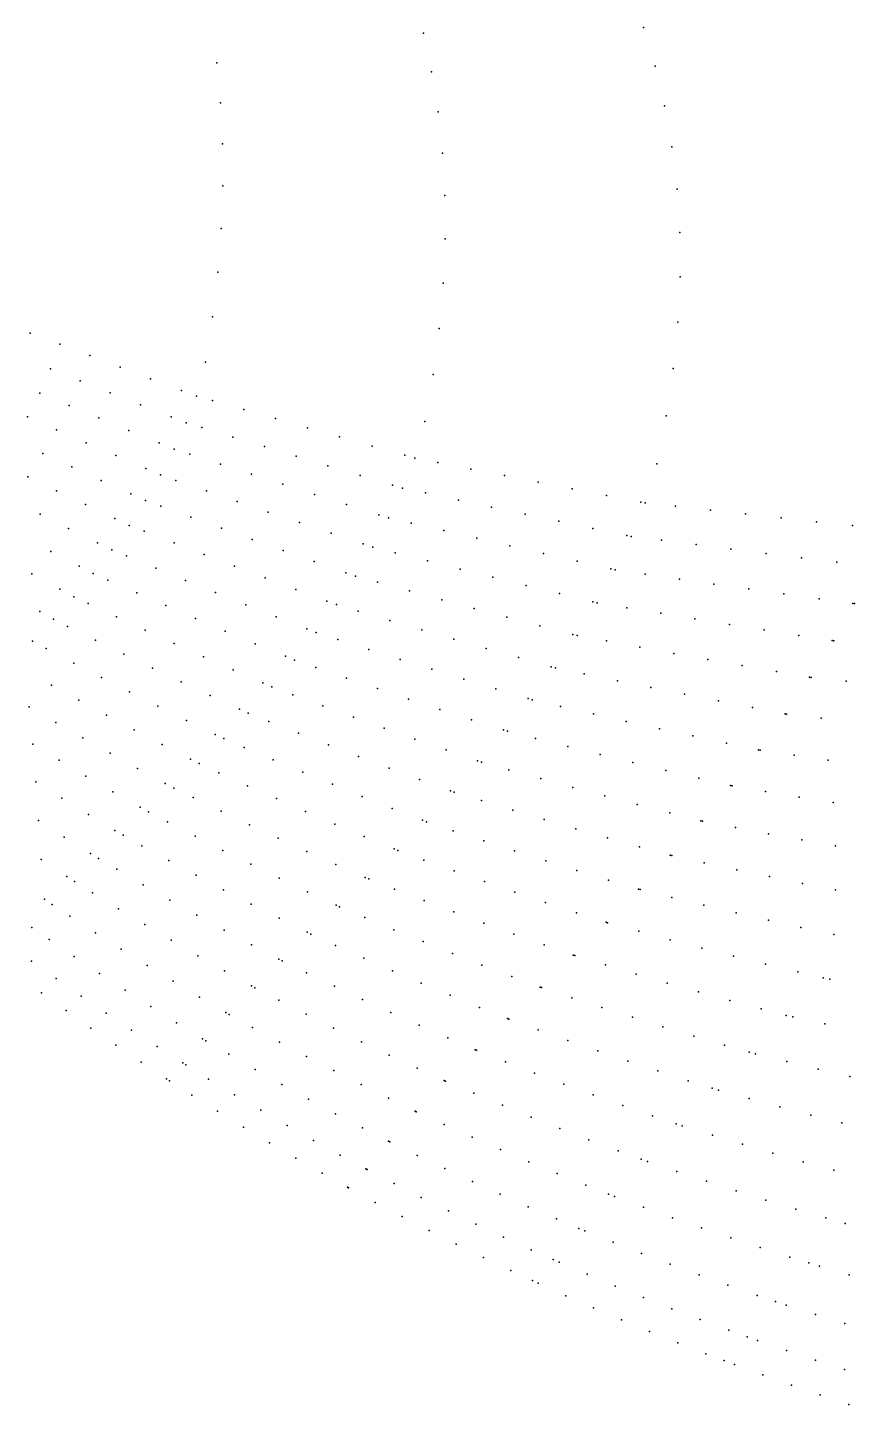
# Model space of a CAD drawing. Extents: x 0 to 4.6, y -1.66 to 1.66.
# Drawn here: x 0.676 to 1.15, y -1.579 to -0.79 of the extents above; entities that cross this region are included whole.
import ezdxf

# ---------------------------------------------------------------- set-up
doc = ezdxf.new("R2010")
doc.units = 0
doc.layers.get('0').update_dxf_attribs({"linetype": 'CONTINUOUS'})

msp = doc.modelspace()

# ---------------------------------------------------------------- linework, layer by layer
at = {"color": 2}
for p in [(0.90317, -0.79312, 22.556), (1.0294, -0.78996, 23.256), (0.78469, -0.81026, 21.156), (1.03599, -0.81204, 22.556), (0.9079, -0.81538, 21.856), (0.78687, -0.83308, 20.456), (1.04141, -0.83484, 21.856), (0.91155, -0.83832, 21.156), (0.78806, -0.85652, 19.756), (1.0456, -0.85833, 21.156), (0.91409, -0.86193, 20.456), (0.78822, -0.88056, 19.056), (1.04851, -0.8825, 20.456), (0.91546, -0.88618, 19.756), (0.78728, -0.9051, 18.356), (0.91565, -0.91105, 19.056), (1.05009, -0.90733, 19.756), (0.78529, -0.93015, 17.656), (0.91456, -0.93644, 18.356), (1.0503, -0.9328, 19.056), (0.78227, -0.95569, 16.956), (1.04905, -0.95879, 18.356), (0.67789, -0.96495, 15.556), (0.91225, -0.96236, 17.656), (0.69486, -0.97141, 15.556), (0.71201, -0.97793, 15.556), (0.68948, -0.98553, 14.856), (0.72932, -0.9845, 15.556), (0.77822, -0.98168, 16.256), (1.0464, -0.98533, 17.656), (0.70649, -0.99232, 14.856), (0.7468, -0.99113, 15.556), (0.90873, -0.98879, 16.956), (0.68327, -0.99943, 14.156), (0.72367, -0.99916, 14.856), (0.76445, -0.99781, 15.556), (0.77319, -1.00112, 15.556), (0.70013, -1.00649, 14.156), (0.74102, -1.00604, 14.856), (0.78226, -1.00371, 15.556), (0.80024, -1.00883, 15.556), (0.67629, -1.01306, 13.456), (0.71716, -1.01359, 14.156), (0.75853, -1.01297, 14.856), (0.7672, -1.01639, 14.856), (0.81837, -1.01399, 15.556), (0.90404, -1.01568, 16.256), (1.04237, -1.01239, 16.956), (0.69297, -1.0204, 13.456), (0.73435, -1.02073, 14.156), (0.7762, -1.01914, 14.856), (0.79404, -1.02455, 14.856), (0.83666, -1.01918, 15.556), (0.85511, -1.02442, 15.556), (0.70982, -1.02778, 13.456), (0.7517, -1.02792, 14.156), (0.76029, -1.03146, 14.156), (0.81203, -1.03, 14.856), (0.87371, -1.02969, 15.556), (0.68506, -1.03405, 12.756), (0.72684, -1.03519, 13.456), (0.76921, -1.03436, 14.156), (0.78689, -1.04008, 14.156), (0.83018, -1.03548, 14.856), (0.84848, -1.04099, 14.856), (0.89246, -1.035, 15.556), (0.89819, -1.03662, 15.556), (0.91136, -1.0392, 15.556), (1.03698, -1.03992, 16.256), (0.67646, -1.0474, 12.056), (0.70172, -1.0417, 12.756), (0.74401, -1.04262, 13.456), (0.75252, -1.04629, 13.456), (0.80472, -1.04583, 14.156), (0.86694, -1.04653, 14.856), (0.93041, -1.04292, 15.556), (0.9496, -1.04666, 15.556), (0.69291, -1.05533, 12.056), (0.71854, -1.04938, 12.756), (0.76135, -1.04935, 13.456), (0.77884, -1.05539, 13.456), (0.8227, -1.0516, 14.156), (0.88554, -1.05209, 14.856), (0.89123, -1.05379, 14.856), (0.9043, -1.05659, 14.856), (0.96894, -1.05042, 15.556), (0.98842, -1.05421, 15.556), (0.70952, -1.06327, 12.056), (0.73552, -1.05707, 12.756), (0.74393, -1.06085, 12.756), (0.75266, -1.06409, 12.756), (0.79649, -1.06144, 13.456), (0.84084, -1.05738, 14.156), (0.85913, -1.0632, 14.156), (0.9232, -1.06062, 14.856), (0.94224, -1.06466, 14.856), (1.00804, -1.05802, 15.556), (1.02779, -1.06184, 15.556), (1.03027, -1.06232, 15.556), (1.04768, -1.06423, 15.556), (0.68345, -1.06864, 11.356), (0.72629, -1.07123, 12.056), (0.76995, -1.07044, 12.756), (0.81429, -1.0675, 13.456), (0.87757, -1.06903, 14.156), (0.88321, -1.0708, 14.156), (0.96143, -1.06872, 14.856), (1.06771, -1.06642, 15.556), (1.08786, -1.06862, 15.556), (1.10814, -1.07083, 15.556), (0.69984, -1.07685, 11.356), (0.73459, -1.07513, 12.056), (0.74321, -1.07854, 12.056), (0.7874, -1.0768, 12.756), (0.83224, -1.07358, 13.456), (0.85035, -1.07967, 13.456), (0.89616, -1.07383, 14.156), (0.91489, -1.07817, 14.156), (0.98076, -1.07279, 14.856), (1.00023, -1.07688, 14.856), (1.12855, -1.07304, 15.556), (1.14908, -1.07527, 15.556), (0.71637, -1.08507, 11.356), (0.76029, -1.08521, 12.056), (0.805, -1.08316, 12.756), (0.8686, -1.08577, 13.456), (0.87418, -1.08762, 13.456), (0.93376, -1.08253, 14.156), (0.95278, -1.08689, 14.156), (1.01983, -1.08098, 14.856), (1.02229, -1.08149, 14.856), (1.03957, -1.08369, 14.856), (1.05943, -1.0862, 14.856), (0.68955, -1.0901, 10.656), (0.72456, -1.0891, 11.356), (0.73306, -1.09268, 11.356), (0.77751, -1.09189, 12.056), (0.82275, -1.08953, 12.756), (0.84064, -1.0959, 12.756), (0.88699, -1.09088, 13.456), (0.90553, -1.09556, 13.456), (0.97193, -1.09126, 14.156), (0.99122, -1.09563, 14.156), (1.07943, -1.08872, 14.856), (1.09955, -1.09124, 14.856), (1.1198, -1.09375, 14.856), (1.14018, -1.09627, 14.856), (0.67875, -1.10299, 9.956), (0.70585, -1.09858, 10.656), (0.71392, -1.10273, 10.656), (0.74991, -1.09968, 11.356), (0.79489, -1.09856, 12.056), (0.85869, -1.10228, 12.756), (0.8642, -1.10421, 12.756), (0.92422, -1.10023, 13.456), (1.01065, -1.10001, 14.156), (1.01309, -1.10056, 14.156), (1.03021, -1.10306, 14.156), (0.69479, -1.11173, 9.956), (0.7223, -1.10648, 10.656), (0.7669, -1.10667, 11.356), (0.81242, -1.10522, 12.056), (0.83009, -1.11188, 12.056), (0.87687, -1.10771, 12.756), (0.94304, -1.1049, 13.456), (0.96199, -1.10958, 13.456), (1.0499, -1.10591, 14.156), (1.06971, -1.10875, 14.156), (1.08966, -1.11159, 14.156), (0.70273, -1.11601, 9.956), (0.71098, -1.11993, 9.956), (0.73889, -1.11381, 10.656), (0.78404, -1.11365, 11.356), (0.8479, -1.11854, 12.056), (0.8952, -1.11273, 12.756), (0.91367, -1.11773, 12.756), (0.98109, -1.11425, 13.456), (1.00031, -1.11891, 13.456), (1.00273, -1.11949, 13.456), (1.10972, -1.11442, 14.156), (1.12991, -1.11725, 14.156), (1.14927, -1.11993, 14.156), (1.15022, -1.11999, 14.156), (0.68328, -1.12451, 9.256), (0.72731, -1.1276, 9.956), (0.75563, -1.12113, 10.656), (0.80133, -1.12062, 11.356), (0.81876, -1.12757, 11.356), (0.85335, -1.12055, 12.056), (0.86586, -1.12429, 12.056), (0.93227, -1.12272, 12.756), (0.95102, -1.1277, 12.756), (1.01967, -1.1223, 13.456), (1.03916, -1.1255, 13.456), (0.69109, -1.12891, 9.256), (0.6992, -1.13301, 9.256), (0.74379, -1.13523, 9.956), (0.77252, -1.12842, 10.656), (0.78955, -1.13569, 10.656), (0.83633, -1.1345, 11.356), (0.88396, -1.12965, 12.056), (0.9022, -1.13499, 12.056), (0.96989, -1.13267, 12.756), (1.05877, -1.12869, 13.456), (1.07851, -1.13185, 13.456), (1.09838, -1.13501, 13.456), (0.67907, -1.14144, 8.556), (0.71526, -1.141, 9.256), (0.76042, -1.14283, 9.956), (0.80673, -1.14293, 10.656), (0.8417, -1.1366, 11.356), (0.85404, -1.14059, 11.356), (0.92057, -1.1403, 12.056), (0.9889, -1.13763, 12.756), (0.99129, -1.13825, 12.756), (1.00804, -1.14138, 12.756), (1.11836, -1.13815, 13.456), (1.13752, -1.14113, 13.456), (1.13846, -1.1412, 13.456), (0.68704, -1.1457, 8.556), (0.73147, -1.14896, 9.256), (0.77718, -1.1504, 9.956), (0.82404, -1.15015, 10.656), (0.87189, -1.14629, 11.356), (0.93908, -1.1456, 12.056), (0.95771, -1.15088, 12.056), (1.0273, -1.14494, 12.756), (1.04669, -1.14847, 12.756), (0.70282, -1.15403, 8.556), (0.74782, -1.15688, 9.256), (0.79409, -1.15794, 9.956), (0.82933, -1.15233, 10.656), (0.84149, -1.15657, 10.656), (0.88988, -1.15197, 11.356), (0.908, -1.15762, 11.356), (0.97648, -1.15614, 12.056), (0.97884, -1.15679, 12.056), (1.06621, -1.15198, 12.756), (1.08584, -1.15546, 12.756), (1.1056, -1.15893, 12.756), (0.6901, -1.1667, 7.856), (0.71875, -1.16231, 8.556), (0.7643, -1.16475, 9.256), (0.81113, -1.16544, 9.956), (0.85908, -1.16262, 10.656), (0.92626, -1.16324, 11.356), (0.99538, -1.16025, 12.056), (1.0144, -1.16417, 12.056), (1.12454, -1.1622, 12.756), (1.12547, -1.1623, 12.756), (1.14545, -1.16433, 12.756), (0.73481, -1.17054, 8.556), (0.78093, -1.17258, 9.256), (0.81634, -1.1677, 9.956), (0.82831, -1.1722, 9.956), (0.87681, -1.16864, 10.656), (0.89466, -1.17462, 10.656), (0.94464, -1.16883, 11.356), (0.96315, -1.17439, 11.356), (0.96548, -1.17508, 11.356), (1.03355, -1.16806, 12.056), (1.05282, -1.17191, 12.056), (0.67719, -1.17917, 7.156), (0.70573, -1.1753, 7.856), (0.75101, -1.17872, 8.556), (0.79769, -1.18036, 9.256), (0.80281, -1.18271, 9.256), (0.84562, -1.17861, 9.956), (0.91265, -1.18056, 10.656), (0.98179, -1.17887, 11.356), (1.00056, -1.18316, 11.356), (1.07221, -1.17574, 12.056), (1.09171, -1.17953, 12.056), (1.11042, -1.18312, 12.056), (0.69254, -1.18809, 7.156), (0.72151, -1.18384, 7.856), (0.76735, -1.18684, 8.556), (0.81458, -1.18746, 9.256), (0.86307, -1.18497, 9.956), (0.93076, -1.18647, 10.656), (1.01944, -1.18741, 11.356), (1.11134, -1.18323, 12.056), (1.13107, -1.18566, 12.056), (0.70801, -1.19693, 7.156), (0.73741, -1.19231, 7.856), (0.78382, -1.1949, 8.556), (0.78885, -1.19733, 8.556), (0.83161, -1.19422, 9.256), (0.88065, -1.19129, 9.956), (0.89835, -1.19756, 9.956), (0.949, -1.19234, 10.656), (0.95129, -1.19306, 10.656), (0.96737, -1.19719, 10.656), (1.03845, -1.19162, 11.356), (1.05757, -1.19579, 11.356), (0.67928, -1.20053, 6.456), (0.72362, -1.20571, 7.156), (0.75345, -1.20072, 7.856), (0.80042, -1.20233, 8.556), (0.84877, -1.20093, 9.256), (0.91618, -1.20378, 9.956), (0.98586, -1.20185, 10.656), (1.00446, -1.20647, 10.656), (1.07681, -1.19992, 11.356), (1.09526, -1.20382, 11.356), (1.09616, -1.20395, 11.356), (1.11563, -1.20679, 11.356), (0.69446, -1.20968, 6.456), (0.73936, -1.21441, 7.156), (0.76962, -1.20907, 7.856), (0.77457, -1.21158, 7.856), (0.81715, -1.20945, 8.556), (0.86605, -1.20758, 9.256), (0.88346, -1.21418, 9.256), (0.93413, -1.20995, 9.956), (0.93639, -1.21072, 9.956), (1.02319, -1.21104, 10.656), (1.13521, -1.20958, 11.356), (0.68099, -1.22214, 5.756), (0.70977, -1.21875, 6.456), (0.78592, -1.21683, 7.856), (0.83401, -1.2165, 8.556), (0.901, -1.22072, 9.256), (0.95221, -1.21518, 9.956), (0.97041, -1.22023, 9.956), (1.04203, -1.21556, 10.656), (1.06099, -1.22003, 10.656), (0.72521, -1.22773, 6.456), (0.75523, -1.22303, 7.156), (0.76008, -1.22562, 7.156), (0.80235, -1.2243, 7.856), (0.85099, -1.22349, 8.556), (0.8681, -1.23042, 8.556), (0.91865, -1.2272, 9.256), (0.92087, -1.228, 9.256), (0.98873, -1.22522, 9.956), (1.00716, -1.23015, 9.956), (1.07917, -1.22425, 10.656), (1.08006, -1.2244, 10.656), (1.09924, -1.22765, 10.656), (0.696, -1.2315, 5.756), (0.74077, -1.23664, 6.456), (0.77123, -1.23113, 7.156), (0.8189, -1.2317, 7.856), (0.88533, -1.23727, 8.556), (0.93643, -1.23281, 9.256), (0.95433, -1.23824, 9.256), (1.02571, -1.23502, 9.956), (1.11853, -1.23085, 10.656), (1.13792, -1.23398, 10.656), (0.6825, -1.24413, 5.056), (0.71114, -1.24076, 5.756), (0.74553, -1.23931, 6.456), (0.75646, -1.24507, 6.456), (0.78735, -1.23895, 7.156), (0.83558, -1.23902, 7.856), (0.85238, -1.24627, 7.856), (0.90268, -1.24406, 8.556), (0.90486, -1.2449, 8.556), (0.97234, -1.2436, 9.256), (1.04437, -1.23984, 9.956), (1.06226, -1.24437, 9.956), (1.06314, -1.24455, 9.956), (0.69734, -1.25368, 5.056), (0.7264, -1.24993, 5.756), (0.73107, -1.25269, 5.756), (0.77227, -1.25324, 6.456), (0.80359, -1.2467, 7.156), (0.8693, -1.25345, 7.856), (0.92015, -1.25005, 8.556), (0.99047, -1.2489, 9.256), (1.00871, -1.25413, 9.256), (1.08202, -1.24821, 9.956), (1.101, -1.25181, 9.956), (0.74179, -1.25869, 5.756), (0.78821, -1.26132, 6.456), (0.81995, -1.25435, 7.156), (0.83644, -1.26193, 7.156), (0.88633, -1.26054, 7.856), (0.88847, -1.26142, 7.856), (0.93773, -1.25586, 8.556), (0.95543, -1.2616, 8.556), (1.02706, -1.25929, 9.256), (1.12009, -1.25535, 9.956), (1.13928, -1.25882, 9.956), (0.68406, -1.26655, 4.356), (0.71231, -1.26311, 5.056), (0.71688, -1.26594, 5.056), (0.75729, -1.2672, 5.756), (0.80426, -1.26931, 6.456), (0.85304, -1.26941, 7.156), (0.90349, -1.26691, 7.856), (0.97324, -1.26726, 8.556), (1.04466, -1.26414, 9.256), (1.04552, -1.26434, 9.256), (1.06409, -1.26842, 9.256), (0.69874, -1.27625, 4.356), (0.7274, -1.27219, 5.056), (0.77292, -1.27562, 5.756), (0.82043, -1.2772, 6.456), (0.86976, -1.27682, 7.156), (0.87186, -1.27773, 7.156), (0.92075, -1.2731, 7.856), (0.99117, -1.27284, 8.556), (1.08276, -1.27244, 9.256), (1.10153, -1.27637, 9.256), (0.70323, -1.27916, 4.356), (0.71354, -1.28564, 4.356), (0.7426, -1.28104, 5.056), (0.78865, -1.28393, 5.756), (0.83671, -1.285, 6.456), (0.88659, -1.28356, 7.156), (0.93813, -1.27921, 7.856), (0.95562, -1.28523, 7.856), (1.0092, -1.27835, 8.556), (1.02649, -1.28353, 8.556), (1.02734, -1.28374, 8.556), (1.1204, -1.28024, 9.256), (1.13938, -1.28402, 9.256), (0.68598, -1.28936, 3.656), (0.69039, -1.29235, 3.656), (0.75792, -1.28979, 5.056), (0.80451, -1.29214, 5.756), (0.85311, -1.29271, 6.456), (0.90353, -1.29014, 7.156), (0.97322, -1.29117, 7.856), (1.04558, -1.28825, 8.556), (1.06393, -1.29268, 8.556), (0.70051, -1.29906, 3.656), (0.72846, -1.29482, 4.356), (0.77336, -1.29842, 5.056), (0.82048, -1.30025, 5.756), (0.85517, -1.29365, 6.456), (0.86962, -1.29983, 6.456), (0.92059, -1.29662, 7.156), (0.99093, -1.29703, 7.856), (1.08237, -1.29702, 8.556), (1.10092, -1.30128, 8.556), (0.67873, -1.30545, 2.956), (0.71515, -1.30857, 3.656), (0.74349, -1.30389, 4.356), (0.7889, -1.30695, 5.056), (0.83656, -1.30825, 5.756), (0.83858, -1.30924, 5.756), (0.88624, -1.30678, 6.456), (0.93775, -1.303, 7.156), (0.95502, -1.3093, 7.156), (1.00791, -1.30253, 7.856), (1.00874, -1.30276, 7.856), (1.02665, -1.30769, 7.856), (1.11956, -1.30545, 8.556), (0.68868, -1.31238, 2.956), (0.75863, -1.31284, 4.356), (0.80456, -1.31536, 5.056), (0.85275, -1.31574, 5.756), (0.90296, -1.31363, 6.456), (0.9724, -1.3155, 7.156), (1.04466, -1.31253, 7.856), (1.06278, -1.31727, 7.856), (1.1383, -1.30954, 8.556), (0.67855, -1.32472, 2.256), (0.70307, -1.3222, 2.956), (0.72991, -1.31795, 3.656), (0.77388, -1.32167, 4.356), (0.82033, -1.32365, 5.056), (0.82231, -1.32467, 5.056), (0.86904, -1.32306, 5.756), (0.9198, -1.32037, 6.456), (0.98906, -1.32132, 7.156), (0.98987, -1.32157, 7.156), (1.08098, -1.32193, 7.856), (0.71758, -1.33188, 2.956), (0.74477, -1.32721, 3.656), (0.78924, -1.33038, 4.356), (0.8362, -1.33151, 5.056), (0.88545, -1.33028, 5.756), (0.93674, -1.32702, 6.456), (1.00745, -1.32692, 7.156), (1.02513, -1.33217, 7.156), (1.09929, -1.32649, 7.856), (1.11769, -1.33095, 7.856), (0.69273, -1.33482, 2.256), (0.75974, -1.33633, 3.656), (0.80471, -1.33896, 4.356), (0.80665, -1.34002, 4.356), (0.85218, -1.3392, 5.056), (0.90195, -1.33738, 5.756), (0.95378, -1.33356, 6.456), (0.97012, -1.33969, 6.456), (0.97092, -1.33997, 6.456), (1.0429, -1.33732, 7.156), (1.13228, -1.33441, 7.856), (1.13617, -1.33517, 7.856), (0.68428, -1.34297), (0.68428, -1.34297, 0.375), (0.68428, -1.34297, 0.75), (0.68428, -1.34297, 1.125), (0.68428, -1.34297, 1.5), (0.70702, -1.34477, 2.256), (0.73219, -1.34143, 2.956), (0.77482, -1.34533, 3.656), (0.82028, -1.34717, 4.356), (0.86827, -1.34677, 5.056), (0.91856, -1.34437, 5.756), (0.98816, -1.34574, 6.456), (1.06077, -1.34237, 7.156), (1.07873, -1.34732, 7.156), (0.69839, -1.35311), (0.69839, -1.35311, 0.375), (0.69839, -1.35311, 0.75), (0.69839, -1.35311, 1.125), (0.69839, -1.35311, 1.5), (0.72142, -1.35458, 2.256), (0.74691, -1.35084, 2.956), (0.79001, -1.35419, 3.656), (0.79192, -1.35528, 3.656), (0.83596, -1.35522, 4.356), (0.88446, -1.35422, 5.056), (0.93528, -1.35125, 5.756), (1.0055, -1.3514, 6.456), (1.09679, -1.35217, 7.156), (1.11111, -1.35591, 7.156), (0.71262, -1.36311), (0.71262, -1.36311, 0.375), (0.71262, -1.36311, 0.75), (0.71262, -1.36311, 1.125), (0.71262, -1.36311, 1.5), (0.73592, -1.36424, 2.256), (0.76173, -1.36011, 2.956), (0.8053, -1.36275, 3.656), (0.85173, -1.36314, 4.356), (0.90074, -1.36155, 5.056), (0.9513, -1.3577, 5.756), (0.95209, -1.35799, 5.756), (0.96899, -1.36417, 5.756), (1.02294, -1.35695, 6.456), (1.04046, -1.36239, 6.456), (1.11493, -1.35677, 7.156), (1.13316, -1.36075, 7.156), (0.77666, -1.36924, 2.956), (0.77854, -1.37036, 2.956), (0.82069, -1.37114, 3.656), (0.86761, -1.37093, 4.356), (0.91713, -1.36876, 5.056), (0.98599, -1.37023, 5.756), (1.05808, -1.36772, 6.456), (0.72694, -1.37295), (0.72694, -1.37295, 0.375), (0.72694, -1.37295, 0.75), (0.72694, -1.37295, 1.125), (0.72694, -1.37295, 1.5), (0.75053, -1.37376, 2.256), (0.79169, -1.37813, 2.956), (0.83618, -1.3794, 3.656), (0.88359, -1.3786, 4.356), (0.93285, -1.37552, 5.056), (0.93361, -1.37583, 5.056), (1.00309, -1.37618, 5.756), (1.07579, -1.37294, 6.456), (1.08984, -1.37697, 6.456), (1.09358, -1.37793, 6.456), (0.74137, -1.38265), (0.74137, -1.38265, 0.375), (0.74137, -1.38265, 0.75), (0.74137, -1.38265, 1.125), (0.74137, -1.38265, 1.5), (0.76524, -1.38313, 2.256), (0.76709, -1.38428, 2.256), (0.80682, -1.38685, 2.956), (0.85177, -1.38753, 3.656), (0.89967, -1.38613, 4.356), (0.95019, -1.38242, 5.056), (1.02028, -1.38201, 5.756), (1.03755, -1.38772, 5.756), (1.11146, -1.38237, 6.456), (1.12943, -1.38669, 6.456), (0.7559, -1.39219), (0.7559, -1.39219, 0.375), (0.7559, -1.39219, 0.75), (0.7559, -1.39219, 1.125), (0.7559, -1.39219, 1.5), (0.75772, -1.39336), (0.75772, -1.39336, 0.375), (0.75772, -1.39336, 0.75), (0.75772, -1.39336, 1.125), (0.75772, -1.39336, 1.5), (0.78005, -1.39231, 2.256), (0.82205, -1.39544, 2.956), (0.86745, -1.39552, 3.656), (0.91508, -1.39319, 4.356), (0.91583, -1.39352, 4.356), (0.96687, -1.38888, 5.056), (0.98363, -1.39521, 5.056), (1.05492, -1.39331, 5.756), (1.14747, -1.39089, 6.456), (0.77053, -1.40158), (0.77053, -1.40158, 0.375), (0.77053, -1.40158, 0.75), (0.77053, -1.40158, 1.125), (0.77053, -1.40158, 1.5), (0.79496, -1.40134, 2.256), (0.83738, -1.40388, 2.956), (0.88323, -1.40337, 3.656), (0.9321, -1.40051, 4.356), (1.00048, -1.40142, 5.056), (1.0687, -1.39762, 5.756), (1.07237, -1.39868, 5.756), (1.0899, -1.40356, 5.756), (0.78525, -1.41082), (0.78525, -1.41082, 0.375), (0.78525, -1.41082, 0.75), (0.78525, -1.41082, 1.125), (0.78525, -1.41082, 1.5), (0.80996, -1.41021, 2.256), (0.89837, -1.41072, 3.656), (0.89911, -1.41107, 3.656), (0.94845, -1.40736, 4.356), (1.01742, -1.4075, 5.056), (1.10752, -1.40831, 5.756), (0.82506, -1.41893, 2.256), (0.8528, -1.41218, 2.956), (0.91507, -1.41844, 3.656), (0.9649, -1.41408, 4.356), (1.03445, -1.41346, 5.056), (1.04796, -1.41805, 5.056), (1.05156, -1.4192, 5.056), (1.12521, -1.41294, 5.756), (1.14299, -1.41745, 5.756), (0.80007, -1.4199), (0.80007, -1.4199, 0.375), (0.80007, -1.4199, 0.75), (0.80007, -1.4199, 1.125), (0.80007, -1.4199, 1.5), (0.84026, -1.42751, 2.256), (0.86831, -1.42033, 2.956), (0.93113, -1.42567, 3.656), (0.98143, -1.42066, 4.356), (0.99805, -1.4271, 4.356), (1.06876, -1.42452, 5.056), (0.81499, -1.42883), (0.81499, -1.42883, 0.375), (0.81499, -1.42883, 0.75), (0.81499, -1.42883, 1.125), (0.81499, -1.42883, 1.5), (0.88319, -1.42796, 2.956), (0.88392, -1.42832, 2.956), (0.94727, -1.43275, 3.656), (1.01475, -1.43341, 4.356), (1.08603, -1.4297, 5.056), (1.10338, -1.43476, 5.056), (0.83, -1.4376), (0.83, -1.4376, 0.375), (0.83, -1.4376, 0.75), (0.83, -1.4376, 1.125), (0.83, -1.4376, 1.5), (0.85554, -1.43593, 2.256), (0.89962, -1.43606, 2.956), (0.9635, -1.43969, 3.656), (1.028, -1.43828, 4.356), (1.03154, -1.43952, 4.356), (1.12081, -1.43968, 5.056), (0.8451, -1.44621), (0.8451, -1.44621, 0.375), (0.8451, -1.44621, 0.75), (0.8451, -1.44621, 1.125), (0.8451, -1.44621, 1.5), (0.8702, -1.44381, 2.256), (0.87092, -1.44419, 2.256), (0.9154, -1.44364, 2.956), (0.93127, -1.45108, 2.956), (0.97982, -1.44649, 3.656), (1.0484, -1.44527, 4.356), (1.06535, -1.45088, 4.356), (1.13832, -1.44446, 5.056), (0.85958, -1.45428), (0.85958, -1.45428, 0.375), (0.85958, -1.45428, 0.75), (0.85958, -1.45428, 1.125), (0.85958, -1.45428, 1.5), (0.86029, -1.45467), (0.86029, -1.45467, 0.375), (0.86029, -1.45467, 0.75), (0.86029, -1.45467, 1.125), (0.86029, -1.45467, 1.5), (0.88638, -1.45225, 2.256), (0.94723, -1.45836, 2.956), (0.99622, -1.45314, 3.656), (1.00923, -1.45828, 3.656), (1.08237, -1.45634, 4.356), (0.87557, -1.46296), (0.87557, -1.46296, 0.375), (0.87557, -1.46296, 0.75), (0.87557, -1.46296, 1.125), (0.87557, -1.46296, 1.5), (0.90194, -1.46015, 2.256), (0.96327, -1.46549, 2.956), (1.0127, -1.45961, 3.656), (1.02926, -1.46577, 3.656), (1.09947, -1.46166, 4.356), (1.11664, -1.46685, 4.356), (0.89093, -1.4711), (0.89093, -1.4711, 0.375), (0.89093, -1.4711, 0.75), (0.89093, -1.4711, 1.125), (0.89093, -1.4711, 1.5), (0.91758, -1.4679, 2.256), (0.97939, -1.47247, 2.956), (1.04589, -1.47178, 3.656), (1.13388, -1.47189, 4.356), (1.14492, -1.47501, 4.356), (0.90638, -1.47907), (0.90638, -1.47907, 0.375), (0.90638, -1.47907, 0.75), (0.90638, -1.47907, 1.125), (0.90638, -1.47907, 1.5), (0.9333, -1.47549, 2.256), (0.9491, -1.48292, 2.256), (0.99218, -1.47786, 2.956), (0.99559, -1.47928, 2.956), (1.0626, -1.47764, 3.656), (0.92191, -1.48688), (0.92191, -1.48688, 0.375), (0.92191, -1.48688, 0.75), (0.92191, -1.48688, 1.125), (0.92191, -1.48688, 1.5), (0.96498, -1.49019, 2.256), (1.01187, -1.48583, 2.956), (1.07939, -1.48336, 3.656), (1.09624, -1.48892, 3.656), (0.93752, -1.49453), (0.93752, -1.49453, 0.375), (0.93752, -1.49453, 0.75), (0.93752, -1.49453, 1.125), (0.93752, -1.49453, 1.5), (0.97759, -1.4958, 2.256), (0.98095, -1.49729, 2.256), (1.02822, -1.49222, 2.956), (1.04465, -1.49846, 2.956), (1.11317, -1.49434, 3.656), (1.12401, -1.4977, 3.656), (0.95321, -1.50201), (0.95321, -1.50201, 0.375), (0.95321, -1.50201, 0.75), (0.95321, -1.50201, 1.125), (0.95321, -1.50201, 1.5), (0.99699, -1.50419, 2.256), (1.06115, -1.50454, 2.956), (1.13017, -1.49953, 3.656), (1.14723, -1.50444, 3.656), (0.96566, -1.50779), (0.96566, -1.50779, 0.375), (0.96566, -1.50779, 0.75), (0.96566, -1.50779, 1.125), (0.96566, -1.50779, 1.5), (0.96897, -1.50933), (0.96897, -1.50933, 0.375), (0.96897, -1.50933, 0.75), (0.96897, -1.50933, 1.125), (0.96897, -1.50933, 1.5), (1.0131, -1.51093, 2.256), (1.07773, -1.51047, 2.956), (0.98482, -1.51649), (0.98482, -1.51649, 0.375), (0.98482, -1.51649, 0.75), (0.98482, -1.51649, 1.125), (0.98482, -1.51649, 1.5), (1.02929, -1.5175, 2.256), (1.09437, -1.51624, 2.956), (1.10502, -1.51982, 2.956), (1.11107, -1.52181, 2.956), (1.00073, -1.52347), (1.00073, -1.52347, 0.375), (1.00073, -1.52347, 0.75), (1.00073, -1.52347, 1.125), (1.00073, -1.52347, 1.5), (1.04555, -1.52391, 2.256), (1.06187, -1.53016, 2.256), (1.12785, -1.52714, 2.956), (1.01672, -1.53029), (1.01672, -1.53029, 0.375), (1.01672, -1.53029, 0.75), (1.01672, -1.53029, 1.125), (1.01672, -1.53029, 1.5), (1.03278, -1.53695), (1.03278, -1.53695, 0.375), (1.03278, -1.53695, 0.75), (1.03278, -1.53695, 1.125), (1.03278, -1.53695, 1.5), (1.07827, -1.53624, 2.256), (1.14468, -1.53231, 2.956), (1.04891, -1.54343), (1.04891, -1.54343, 0.375), (1.04891, -1.54343, 0.75), (1.04891, -1.54343, 1.125), (1.04891, -1.54343, 1.5), (1.08877, -1.54002, 2.256), (1.09473, -1.54214, 2.256), (1.06511, -1.54974), (1.06511, -1.54974, 0.375), (1.06511, -1.54974, 0.75), (1.06511, -1.54974, 1.125), (1.06511, -1.54974, 1.5), (1.07548, -1.55366), (1.07548, -1.55366, 0.375), (1.07548, -1.55366, 0.75), (1.07548, -1.55366, 1.125), (1.07548, -1.55366, 1.5), (1.11126, -1.54785, 2.256), (1.12785, -1.55338, 2.256), (1.08137, -1.55589), (1.08137, -1.55589, 0.375), (1.08137, -1.55589, 0.75), (1.08137, -1.55589, 1.125), (1.08137, -1.55589, 1.5), (1.1445, -1.55875, 2.256), (1.0977, -1.56186), (1.0977, -1.56186, 0.375), (1.0977, -1.56186, 0.75), (1.0977, -1.56186, 1.125), (1.0977, -1.56186, 1.5), (1.11408, -1.56766), (1.11408, -1.56766, 0.375), (1.11408, -1.56766, 0.75), (1.11408, -1.56766, 1.125), (1.11408, -1.56766, 1.5), (1.13053, -1.5733), (1.13053, -1.5733, 0.375), (1.13053, -1.5733, 0.75), (1.13053, -1.5733, 1.125), (1.13053, -1.5733, 1.5), (1.14703, -1.57875), (1.14703, -1.57875, 0.375), (1.14703, -1.57875, 0.75), (1.14703, -1.57875, 1.125), (1.14703, -1.57875, 1.5)]:
    msp.add_point(p, dxfattribs=at)

doc.saveas('drawing.dxf')
